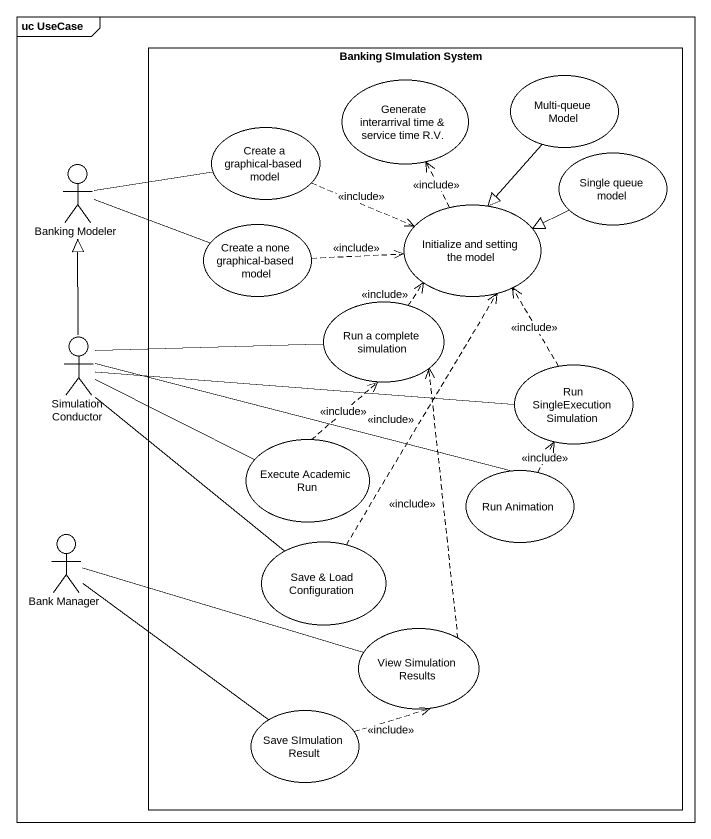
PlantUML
@startuml
mainframe uc UseCase
rectangle "Banking SImulation System" as Banking_SImulation_System {
  usecase "Generate interarrival time & service time R.V." as Generate_interarrival_time
  usecase "Multi-queue Model" as Multi_queue_Model
  usecase "Create a graphical-based model" as Create_a_graphical_based
  usecase "Single queue model" as Single_queue_model
  usecase "Create a none graphical-based model" as Create_a_none_graphical
  usecase "Initialize and setting the model" as Initialize_and_setting_the
  usecase "Run a complete simulation" as Run_a_complete_simulation
  usecase "Run SingleExecution Simulation" as Run_SingleExecution
  usecase "Execute Academic Run" as Execute_Academic_Run
  usecase "Run Animation" as Run_Animation
  usecase "Save & Load Configuration" as Save_Load_Configuration
  usecase "View Simulation Results" as View_Simulation_Results
  usecase "Save SImulation Result" as Save_SImulation_Result
}
actor "Banking Modeler" as Banking_Modeler
actor "Simulation Conductor" as Simulation_Conductor
actor "Bank Manager" as Bank_Manager
Multi_queue_Model --|> Initialize_and_setting_the
Create_a_graphical_based .right.> Initialize_and_setting_the : <<include>>
Banking_Modeler -right- Create_a_graphical_based
Banking_Modeler -right- Create_a_none_graphical
Single_queue_model -left-|> Initialize_and_setting_the
Create_a_none_graphical .right.> Initialize_and_setting_the : <<include>>
Initialize_and_setting_the .up.> Generate_interarrival_time : <<include>>
Simulation_Conductor -up-|> Banking_Modeler
Simulation_Conductor -right- Run_a_complete_simulation
Simulation_Conductor -right- Run_SingleExecution
Simulation_Conductor -right- Execute_Academic_Run
Simulation_Conductor -right- Run_Animation
Simulation_Conductor -- Save_Load_Configuration
Run_a_complete_simulation .up.> Initialize_and_setting_the : <<include>>
Run_SingleExecution .up.> Initialize_and_setting_the : <<include>>
Execute_Academic_Run .up.> Run_a_complete_simulation : <<include>>
Run_Animation .up.> Run_SingleExecution : <<include>>
Bank_Manager -right- View_Simulation_Results
Bank_Manager -- Save_SImulation_Result
Save_Load_Configuration .up.> Initialize_and_setting_the : <<include>>
View_Simulation_Results .up.> Run_a_complete_simulation : <<include>>
Save_SImulation_Result .up.> View_Simulation_Results : <<include>>
@enduml
